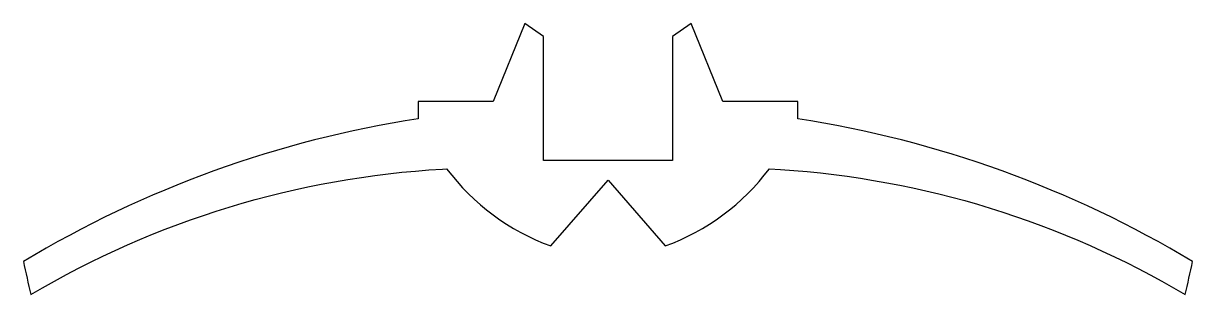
# Model space of a CAD drawing. Header units: inches. Extents: x 56 to 283, y 73 to 125.
import ezdxf

# ---------------------------------------------------------------- set-up
doc = ezdxf.new("R2010")
doc.units = ezdxf.units.IN
doc.header["$MEASUREMENT"] = 0

# ---------------------------------------------------------------- blocks, each defined once
blk = doc.blocks.new('block 2')
at = {"color": 7, "lineweight": 25, "true_color": 0xffffff}
blk.add_open_spline([(55.92, 79.04), (79.45, 93.17), (105.51, 102.59), (132.63, 106.78), (132.63, 106.78), (132.63, 110.11), (132.63, 110.11), (132.63, 110.11), (147.23, 110.11), (147.23, 110.11), (147.23, 110.11), (153.34, 125.31), (153.34, 125.31), (153.34, 125.31), (157.01, 122.77), (157.01, 122.77), (157.01, 122.77), (157.01, 98.69), (157.01, 98.69), (157.01, 98.69), (182.01, 98.69), (182.01, 98.69), (182.01, 98.69), (182.01, 122.77), (182.01, 122.77), (182.01, 122.77), (185.68, 125.31), (185.68, 125.31), (185.68, 125.31), (191.79, 110.11), (191.79, 110.11), (191.79, 110.11), (206.39, 110.11), (206.39, 110.11), (206.39, 110.11), (206.39, 106.78), (206.39, 106.78), (233.51, 102.59), (259.57, 93.17), (283.1, 79.04), (282.64, 76.89), (282.16, 74.74), (281.65, 72.6), (257.73, 86.78), (230.79, 95.11), (203.04, 96.92), (203.04, 96.92), (200.87, 97.06), (200.87, 97.06), (195.72, 90.19), (188.68, 84.98), (180.61, 82.05), (180.61, 82.05), (169.51, 94.86), (169.51, 94.86), (169.51, 94.86), (158.41, 82.05), (158.41, 82.05), (150.35, 84.98), (143.31, 90.19), (138.16, 97.05), (138.16, 97.05), (137.37, 97), (137.37, 97), (109.13, 95.39), (81.7, 87.02), (57.36, 72.6), (56.86, 74.74), (56.38, 76.89), (55.92, 79.04)], degree=3, knots=[0, 0, 0, 0, 1, 1, 1, 2, 2, 2, 3, 3, 3, 4, 4, 4, 5, 5, 5, 6, 6, 6, 7, 7, 7, 8, 8, 8, 9, 9, 9, 10, 10, 10, 11, 11, 11, 12, 12, 12, 13, 13, 13, 14, 14, 14, 15, 15, 15, 16, 16, 16, 17, 17, 17, 18, 18, 18, 19, 19, 19, 20, 20, 20, 21, 21, 21, 22, 22, 22, 23, 23, 23, 23], dxfattribs=at)

msp = doc.modelspace()

# ---------------------------------------------------------------- block references
msp.add_blockref('block 2', (0, 0))

doc.saveas('drawing.dxf')
